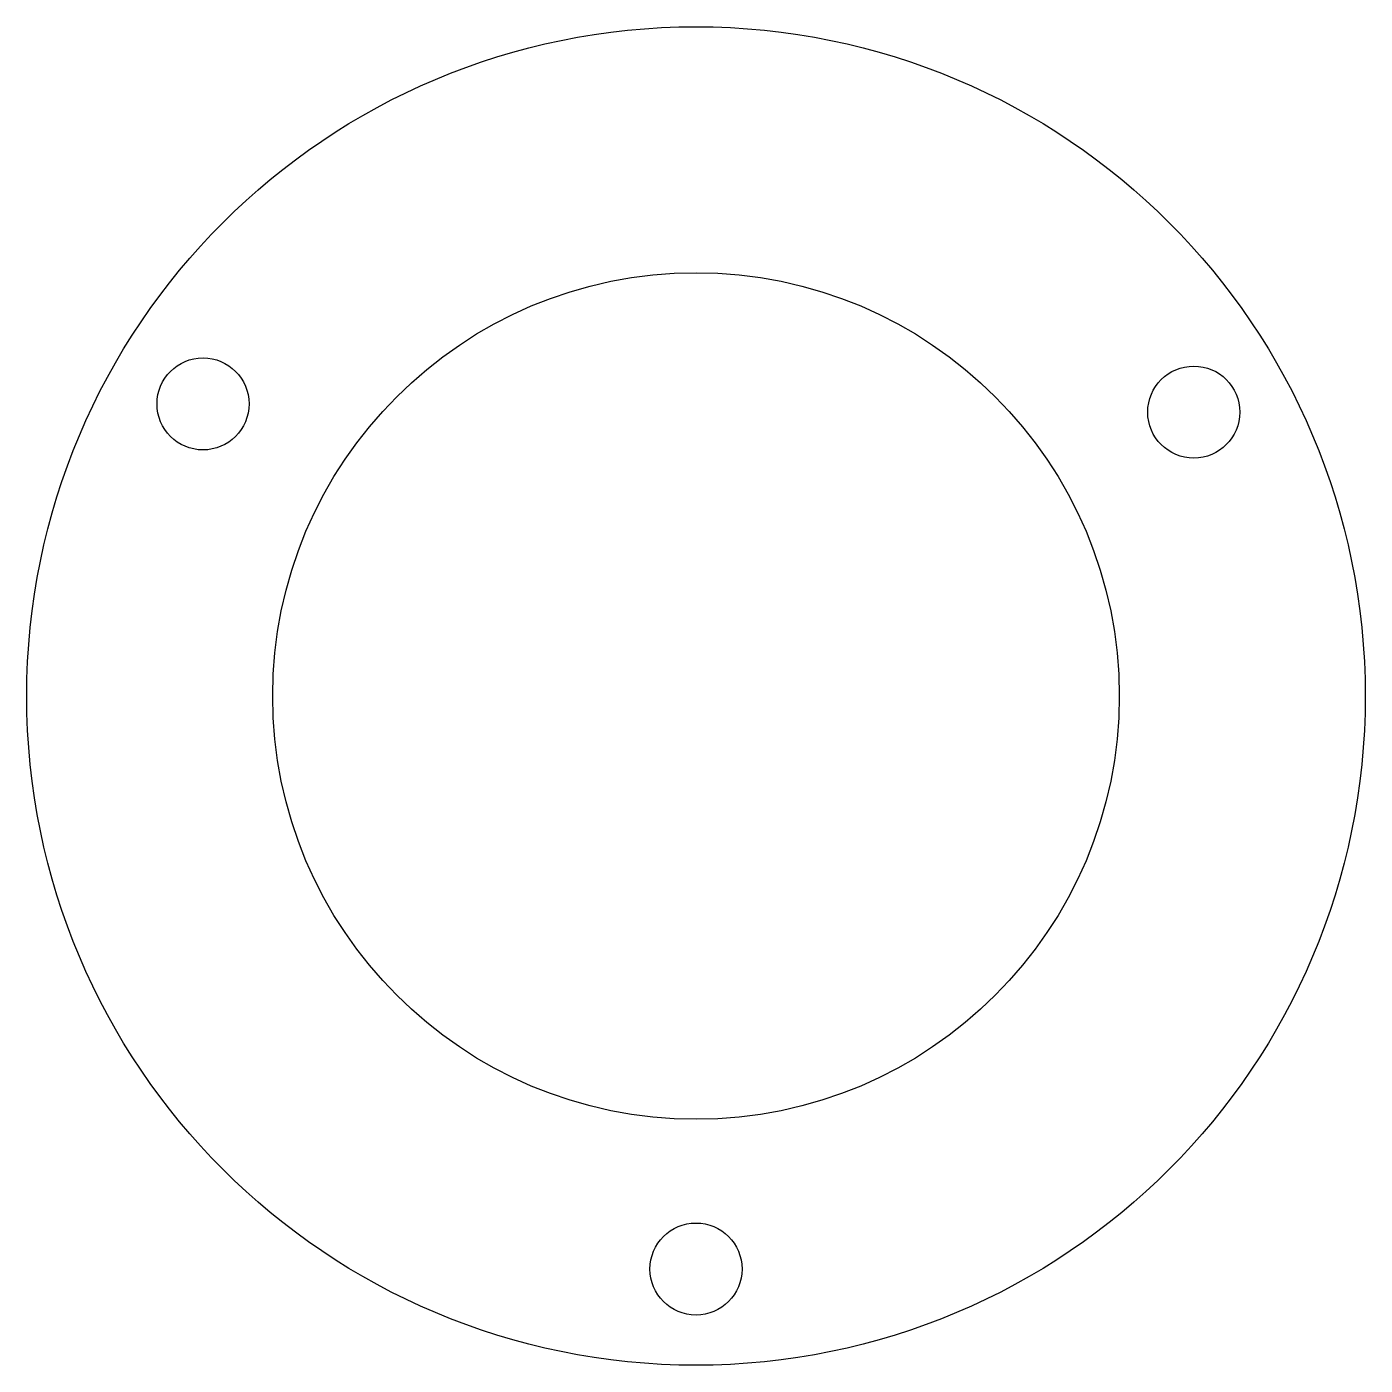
# Model space of a CAD drawing. Extents: x 575.5 to 655.5, y 511.1 to 591.1.
import ezdxf

# ---------------------------------------------------------------- set-up
doc = ezdxf.new("R2010")
doc.units = 0
doc.layers.get('0').update_dxf_attribs({"linetype": 'CONTINUOUS'})

msp = doc.modelspace()

# ---------------------------------------------------------------- linework, layer by layer
for centre, radius in [((615.469, 551.145), 40), ((615.469, 551.145), 25.3), ((586.003, 568.603), 2.75), ((645.22, 568.113), 2.75), ((615.469, 516.895), 2.75)]:
    msp.add_circle(centre, radius)

doc.saveas('drawing.dxf')
